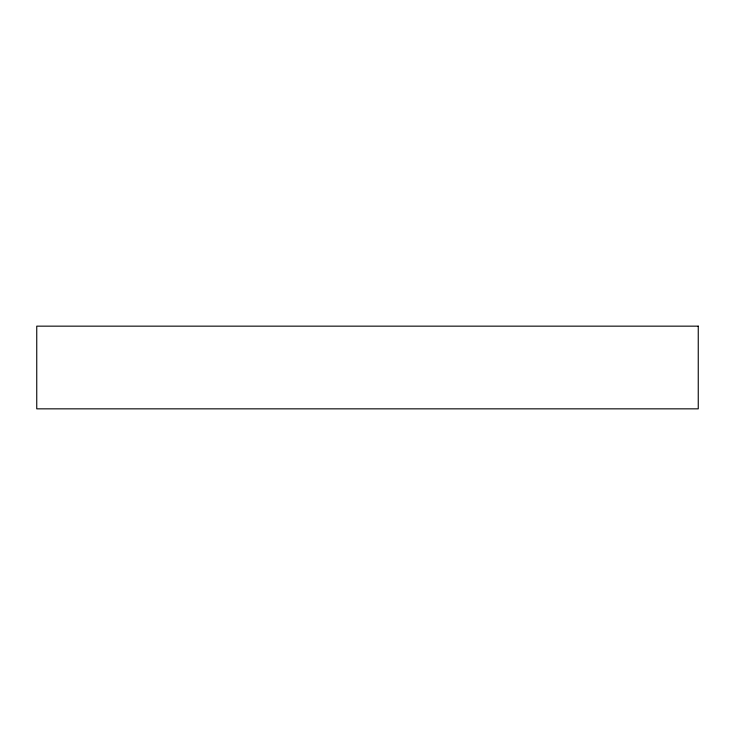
<?xml version="1.0" encoding="UTF-8"?>
<svg xmlns="http://www.w3.org/2000/svg" width="735" height="735" viewBox="0 0 735 735"><rect width="100%" height="100%" fill="white"/><g stroke="black" fill="none" stroke-linecap="round" stroke-linejoin="round"><path stroke-width="1.1" d="M698.25 326.156L36.75 326.156L36.75 408.844L698.25 408.844L698.25 326.156"/></g></svg>
